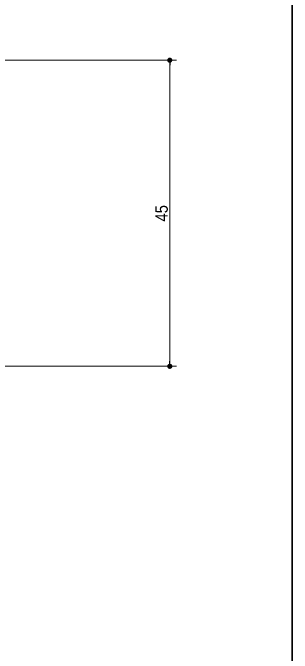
# Model space of a CAD drawing. Units: millimetres on the paper. Extents: x -303 to 303, y -152 to 152.
# Drawn here: x 69.8 to 110.6, y -86.6 to 7 of the extents above; entities that cross this region are included whole.
import ezdxf
from ezdxf.enums import TextEntityAlignment as Align

# ---------------------------------------------------------------- set-up
doc = ezdxf.new("R2010")
doc.units = ezdxf.units.MM
doc.header["$PDMODE"] = 32
doc.header["$PDSIZE"] = 0.5
for name, color, linetype, lineweight in [('0-0_1図面枠', 7, 'Continuous', 20), ('0-2_2寸法-1', 7, 'Continuous', 5), ('0-3_0', 7, 'Continuous', 25)]:
    doc.layers.add(name, color=color, linetype=linetype, lineweight=lineweight)
doc.layers.add('0-4_Defpoints', color=7, linetype='Continuous')
doc.styles.add('ＭＳ Ｐゴシック', font='')
doc.styles.get('ＭＳ Ｐゴシック').set_extended_font_data('MS PGothic')

# ---------------------------------------------------------------- blocks, each defined once
blk = doc.blocks.new('グループ-2')
at = {"layer": '0-0_1図面枠', "lineweight": 35}
blk.add_lwpolyline([(-200, 138.5), (200, 138.5), (200, -138.5), (-200, -138.5)], close=True, dxfattribs=at)
blk = doc.blocks.new('図面枠')
at = {"layer": '0-0_1図面枠'}
blk.add_blockref('グループ-2', (0, 0), dxfattribs=at)
blk = doc.blocks.new('_Dot')
at = {"layer": '0-3_0'}
blk.add_line((-0.5, 0), (-1, 0), dxfattribs=at)
for points in [[(0, 0), (-0.5, 0), (-0.496, 0.063)], [(0, 0), (-0.496, -0.063), (-0.5, 0)], [(0, 0), (-0.496, 0.063), (-0.484, 0.124)], [(0, 0), (-0.484, -0.124), (-0.496, -0.063)], [(0, 0), (-0.484, 0.124), (-0.465, 0.184)], [(0, 0), (-0.465, -0.184), (-0.484, -0.124)], [(0, 0), (-0.465, 0.184), (-0.438, 0.241)], [(0, 0), (-0.438, -0.241), (-0.465, -0.184)], [(0, 0), (-0.438, 0.241), (-0.405, 0.294)], [(0, 0), (-0.405, -0.294), (-0.438, -0.241)], [(0, 0), (-0.405, 0.294), (-0.364, 0.342)], [(0, 0), (-0.364, -0.342), (-0.405, -0.294)], [(0, 0), (-0.364, 0.342), (-0.319, 0.385)], [(0, 0), (-0.319, -0.385), (-0.364, -0.342)], [(0, 0), (-0.319, 0.385), (-0.268, 0.422)], [(0, 0), (-0.268, -0.422), (-0.319, -0.385)], [(0, 0), (-0.268, 0.422), (-0.213, 0.452)], [(0, 0), (-0.213, -0.452), (-0.268, -0.422)], [(0, 0), (-0.213, 0.452), (-0.155, 0.476)], [(0, 0), (-0.155, -0.476), (-0.213, -0.452)], [(0, 0), (-0.155, 0.476), (-0.094, 0.491)], [(0, 0), (-0.094, -0.491), (-0.155, -0.476)], [(0, 0), (-0.094, 0.491), (-0.031, 0.499)], [(0, 0), (-0.031, -0.499), (-0.094, -0.491)], [(0, 0), (-0.031, 0.499), (0.031, 0.499)], [(0, 0), (0.031, -0.499), (-0.031, -0.499)], [(0, 0), (0.031, 0.499), (0.094, 0.491)], [(0, 0), (0.094, 0.491), (0.155, 0.476)], [(0, 0), (0.155, 0.476), (0.213, 0.452)], [(0, 0), (0.213, 0.452), (0.268, 0.422)], [(0, 0), (0.268, 0.422), (0.319, 0.385)], [(0, 0), (0.319, 0.385), (0.364, 0.342)], [(0, 0), (0.364, 0.342), (0.405, 0.294)], [(0, 0), (0.405, 0.294), (0.438, 0.241)], [(0, 0), (0.438, 0.241), (0.465, 0.184)], [(0, 0), (0.465, 0.184), (0.484, 0.124)], [(0, 0), (0.484, 0.124), (0.496, 0.063)], [(0, 0), (0.496, 0.063), (0.5, 0)], [(0, 0), (0.094, -0.491), (0.031, -0.499)], [(0, 0), (0.155, -0.476), (0.094, -0.491)], [(0, 0), (0.213, -0.452), (0.155, -0.476)], [(0, 0), (0.268, -0.422), (0.213, -0.452)], [(0, 0), (0.319, -0.385), (0.268, -0.422)], [(0, 0), (0.364, -0.342), (0.319, -0.385)], [(0, 0), (0.405, -0.294), (0.364, -0.342)], [(0, 0), (0.438, -0.241), (0.405, -0.294)], [(0, 0), (0.465, -0.184), (0.438, -0.241)], [(0, 0), (0.484, -0.124), (0.465, -0.184)], [(0, 0), (0.496, -0.063), (0.484, -0.124)], [(0, 0), (0.5, 0), (0.496, -0.063)]]:
    blk.add_solid(points, dxfattribs=at)

msp = doc.modelspace()

# ---------------------------------------------------------------- linework, layer by layer
at = {"layer": '0-2_2寸法-1'}
for p, q in [((44.841, 0.058), (93.745, 0.058)), ((92.745, -43.91), (92.745, -0.692)), ((44.841, -44.66), (93.745, -44.66))]:
    msp.add_line(p, q, dxfattribs=at)
at = {"layer": '0-4_Defpoints'}
msp.add_point((92.745, 0.058), dxfattribs=at)

# ---------------------------------------------------------------- block references
at = {"layer": '0-0_1図面枠'}
msp.add_blockref('図面枠', (-89.375, 0), dxfattribs=at)
at = {"layer": '0-2_2寸法-1', "xscale": 0.7503418, "yscale": 0.7503418}
for p, rotation in [((92.745, 0.058), 90), ((92.745, -44.66), 270)]:
    msp.add_blockref('_Dot', p, dxfattribs=dict(at, rotation=rotation))

# ---------------------------------------------------------------- texts
at = {"layer": '0-2_2寸法-1', "style": 'ＭＳ Ｐゴシック', "width": 0.9}
msp.add_text('45', height=1.833, rotation=90, dxfattribs=at).set_placement((92.998, -23.511), align=Align.BOTTOM_LEFT)

doc.saveas('drawing.dxf')
